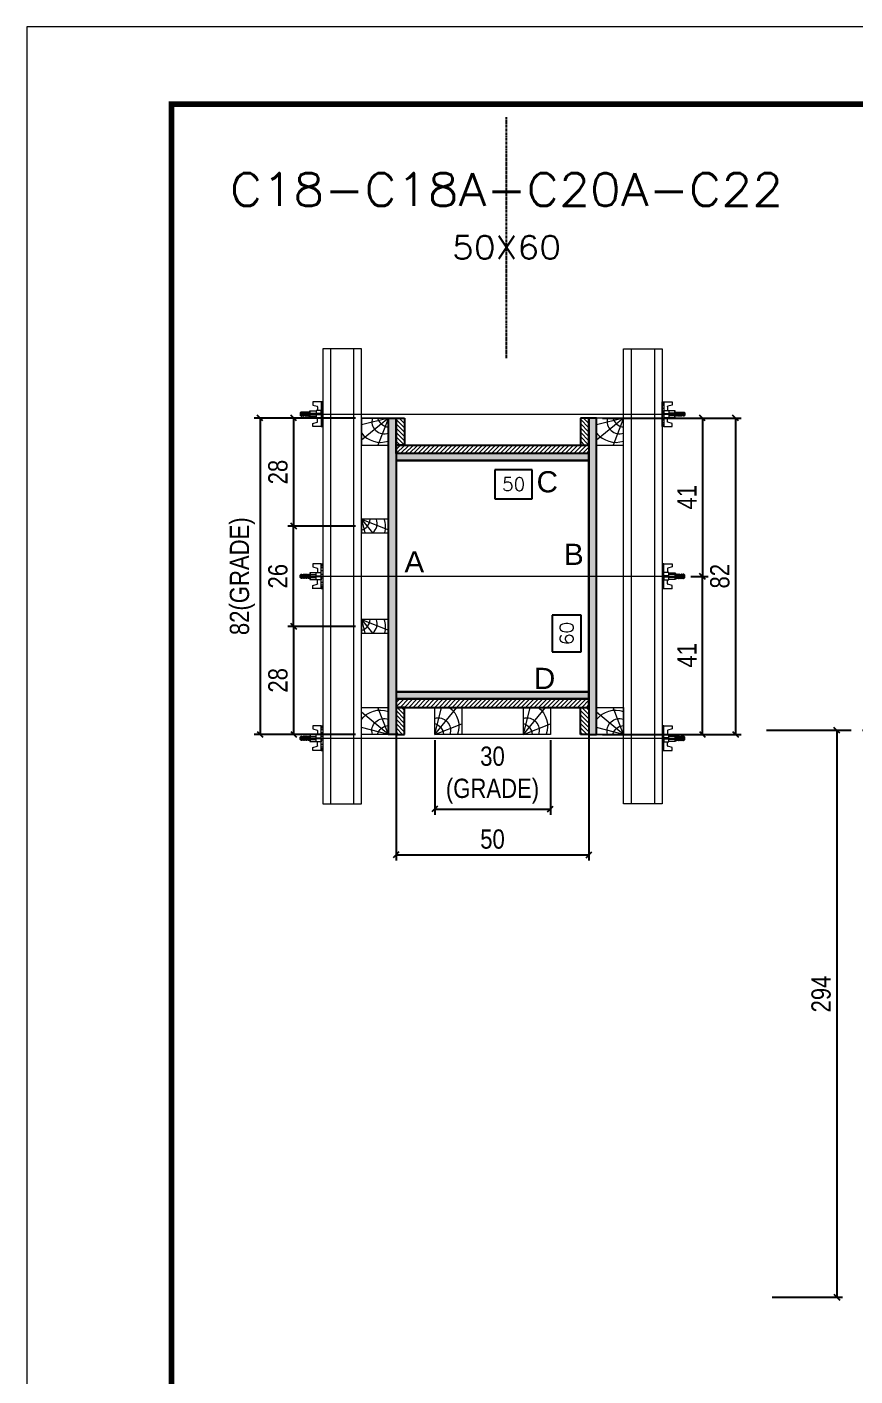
# Model space of a CAD drawing. Extents: x 28748 to 35002, y 14885 to 43501.
# Drawn here: x 28748 to 29178, y 31315 to 32015 of the extents above; entities that cross this region are included whole.
import ezdxf
from ezdxf.enums import TextEntityAlignment as Align

# ---------------------------------------------------------------- set-up
doc = ezdxf.new("R2010")
doc.units = 0
for name, pattern in [('DASHED', [0.75, 0.5, -0.25]), ('DIVIDE2', [0.625, 0.25, -0.125, 0, -0.125, 0, -0.125]), ('HIDDEN', [0.375, 0.25, -0.125])]:
    doc.linetypes.add(name, pattern=pattern)
for name, color, linetype in [('CHAPA', 1, 'Continuous'), ('COTA', 241, 'Continuous'), ('MEIO_PONT', 93, 'Continuous'), ('Nível', 160, 'Continuous'), ('Painéis', 200, 'Continuous'), ('SARRAFO', 251, 'Continuous'), ('Texto de Titulo', 7, 'Continuous'), ('Texto Qtd Sarr', 242, 'Continuous'), ('TEXTO_GERAL', 7, 'Continuous')]:
    doc.layers.add(name, color=color, linetype=linetype)
for name, color, linetype, lineweight in [('Folhas', 255, 'Continuous', 9), ('Hachura', 251, 'Continuous', 9), ('Madeira', 126, 'Continuous', 18), ('Perfil Metálico', 224, 'Continuous', 18), ('SARRAFO DE PRESSAO', 251, 'DASHED', 9), ('Texto Seção', 7, 'Continuous', 15)]:
    doc.layers.add(name, color=color, linetype=linetype, lineweight=lineweight)
doc.styles.add('ARIAL', font='arial.ttf')
doc.styles.add('COTA TECNICA', font='techl___.ttf', dxfattribs={"height": 10})
doc.styles.add('COTA TECNICA 2X', font='techl___.ttf', dxfattribs={"height": 10})
doc.styles.add('ROMANS', font='romans.shx')
doc.dimstyles.new('PAINEL', dxfattribs={"dimtxt": 10, "dimasz": 3, "dimexe": 3, "dimexo": 3, "dimgap": 3, "dimtad": 1, "dimdec": 1, "dimzin": 12, "dimdsep": 46, "dimtxsty": 'COTA TECNICA', "dimblk1": 'OBLIQUE', "dimblk2": 'OBLIQUE', "dimsah": 1, "dimcen": 0.9, "dimclrd": 4, "dimclre": 4, "dimclrt": 240, "dimadec": 1, "dimazin": 3, "dimtfac": 1, "dimtdec": 1, "dimtmove": 0, "dimatfit": 3, "dimfxl": 1, "dimtolj": 1, "dimtzin": 12, "dimarcsym": 0})
doc.dimstyles.new('SECAO PILAR', dxfattribs={"dimtxt": 10, "dimasz": 3, "dimexe": 3, "dimexo": 3, "dimgap": 3, "dimtad": 1, "dimdec": 1, "dimlfac": 0.5, "dimzin": 12, "dimdsep": 46, "dimtxsty": 'COTA TECNICA 2X', "dimblk1": 'OBLIQUE', "dimblk2": 'OBLIQUE', "dimsah": 1, "dimcen": 0.9, "dimclrd": 256, "dimclre": 256, "dimclrt": 256, "dimadec": 1, "dimazin": 3, "dimtfac": 1, "dimtdec": 1, "dimtmove": 0, "dimatfit": 3, "dimfxl": 1, "dimtolj": 1, "dimtzin": 12, "dimarcsym": 0})
doc.dimstyles.new('SECÇÃO 2', dxfattribs={"dimtxt": 7, "dimasz": 6, "dimexe": 0.18, "dimexo": 2, "dimgap": -4, "dimtad": 3, "dimdec": 1, "dimlfac": 0.5, "dimzin": 12, "dimdsep": 46, "dimtxsty": 'ROMANS', "dimblk": 'ARCHTICK', "dimcen": 0.09, "dimse1": 1, "dimse2": 1, "dimsd1": 1, "dimsd2": 1, "dimclrd": 180, "dimclre": 5, "dimclrt": 1, "dimadec": 0, "dimazin": 3, "dimtfac": 1, "dimtdec": 1, "dimtofl": 0, "dimtmove": 0, "dimatfit": 3, "dimldrblk": 'ARCHTICK', "dimfxl": 1, "dimtolj": 1, "dimtzin": 0, "dimarcsym": 0})

# ---------------------------------------------------------------- blocks, each defined once
blk = doc.blocks.new('9999999999')
at = {"layer": 'Folhas'}
blk.add_lwpolyline([(98138.98, 34190.21), (99623.98, 34190.21), (99623.98, 35240.21), (98138.98, 35240.21)], close=True, dxfattribs=at)
at = {"layer": 'Folhas', "color": 30, "const_width": 3}
blk.add_lwpolyline([(98213.98, 34230.21), (99583.98, 34230.21), (99583.98, 35200.21), (98213.98, 35200.21)], close=True, dxfattribs=at)
blk = doc.blocks.new('*D791')
at = {"layer": 'COTA', "color": 180, "lineweight": -2, "transparency": 16777216}
for p, q in [((29035.76, 31710), (29020.76, 31710)), ((29020.76, 31710), (29020.76, 31691)), ((29035.76, 31691), (29035.76, 31710)), ((29020.76, 31691), (29035.76, 31691))]:
    blk.add_line(p, q, dxfattribs=at)
at = {"layer": 'Defpoints', "color": 0, "transparency": 16777216}
for p in [(28939.76, 31790.17), (28939.76, 31670.17), (29039.76, 31670.17)]:
    blk.add_point(p, dxfattribs=at)
at = {"layer": 'COTA', "color": 1, "transparency": 16777216, "insert": (29028.26, 31700.5), "char_height": 7, "attachment_point": 5, "rotation": 90, "style": 'ROMANS'}
blk.add_mtext('\\A1;60', dxfattribs=at)
blk = doc.blocks.new('_ArchTick')
at = {"color": 0, "linetype": 'ByBlock', "const_width": 0.15}
blk.add_lwpolyline([(-0.5, -0.5), (0.5, 0.5)], dxfattribs=at)
blk = doc.blocks.new('_Oblique')
at = {"color": 0, "linetype": 'ByBlock', "lineweight": -2}
blk.add_line((-0.5, -0.5), (0.5, 0.5), dxfattribs=at)
blk = doc.blocks.new('*D792')
at = {"layer": 'COTA', "lineweight": -2, "transparency": 16777216}
for p, q in [((29046.76, 31812.17), (29118.79, 31812.17)), ((29115.79, 31812.17), (29115.79, 31648.17)), ((29046.76, 31648.17), (29118.79, 31648.17))]:
    blk.add_line(p, q, dxfattribs=at)
at = {"layer": 'Defpoints', "color": 0, "transparency": 16777216}
for p in [(29043.76, 31812.17), (29043.76, 31648.17), (29115.79, 31648.17)]:
    blk.add_point(p, dxfattribs=at)
at = {"layer": 'COTA', "lineweight": -2, "transparency": 16777216, "xscale": 3, "yscale": 3, "zscale": 3}
for p, rotation in [((29115.79, 31812.17), 90), ((29115.79, 31648.17), 270)]:
    blk.add_blockref('_Oblique', p, dxfattribs=dict(at, rotation=rotation))
at = {"layer": 'COTA', "transparency": 16777216, "insert": (29107.69, 31730.17), "char_height": 10, "attachment_point": 5, "rotation": 90, "style": 'COTA TECNICA 2X'}
blk.add_mtext('\\A1;82', dxfattribs=at)
blk = doc.blocks.new('*D793')
at = {"layer": 'COTA', "lineweight": -2, "transparency": 16777216}
for p, q in [((29080.76, 31812.17), (29101.63, 31812.17)), ((29098.63, 31812.17), (29098.63, 31730.1)), ((29092.57, 31730.1), (29101.63, 31730.1))]:
    blk.add_line(p, q, dxfattribs=at)
at = {"layer": 'Defpoints', "color": 0, "transparency": 16777216}
for p in [(29077.76, 31812.17), (29089.57, 31730.1), (29098.63, 31730.1)]:
    blk.add_point(p, dxfattribs=at)
at = {"layer": 'COTA', "lineweight": -2, "transparency": 16777216, "xscale": 3, "yscale": 3, "zscale": 3}
for p, rotation in [((29098.63, 31812.17), 90), ((29098.63, 31730.1), 270)]:
    blk.add_blockref('_Oblique', p, dxfattribs=dict(at, rotation=rotation))
at = {"layer": 'COTA', "transparency": 16777216, "insert": (29090.56, 31771.14), "char_height": 10, "attachment_point": 5, "rotation": 90, "style": 'COTA TECNICA 2X'}
blk.add_mtext('\\A1;41', dxfattribs=at)
blk = doc.blocks.new('*D794')
at = {"layer": 'COTA', "lineweight": -2, "transparency": 16777216}
for p, q in [((29092.57, 31730.1), (29101.63, 31730.1)), ((29098.63, 31648.17), (29098.63, 31730.1)), ((29080.76, 31648.17), (29101.63, 31648.17))]:
    blk.add_line(p, q, dxfattribs=at)
at = {"layer": 'Defpoints', "color": 0, "transparency": 16777216}
for p in [(29089.57, 31730.1), (29098.63, 31730.1), (29077.76, 31648.17)]:
    blk.add_point(p, dxfattribs=at)
at = {"layer": 'COTA', "lineweight": -2, "transparency": 16777216, "xscale": 3, "yscale": 3, "zscale": 3}
for p, rotation in [((29098.63, 31730.1), 90), ((29098.63, 31648.17), 270)]:
    blk.add_blockref('_Oblique', p, dxfattribs=dict(at, rotation=rotation))
at = {"layer": 'COTA', "transparency": 16777216, "insert": (29090.56, 31689.14), "char_height": 10, "attachment_point": 5, "rotation": 90, "style": 'COTA TECNICA 2X'}
blk.add_mtext('\\A1;41', dxfattribs=at)
blk = doc.blocks.new('*D795')
at = {"layer": 'COTA', "color": 180, "lineweight": -2, "transparency": 16777216}
for p, q in [((29010.36, 31785.38), (28991.03, 31785.38)), ((28991.03, 31785.38), (28991.03, 31770.38)), ((29010.36, 31770.38), (29010.36, 31785.38)), ((28991.03, 31770.38), (29010.36, 31770.38))]:
    blk.add_line(p, q, dxfattribs=at)
at = {"layer": 'Defpoints', "color": 0, "transparency": 16777216}
for p in [(28939.76, 31790.17), (29039.76, 31790.17), (29039.76, 31766.38)]:
    blk.add_point(p, dxfattribs=at)
at = {"layer": 'COTA', "color": 1, "transparency": 16777216, "insert": (29000.7, 31777.88), "char_height": 7, "attachment_point": 5, "style": 'ROMANS'}
blk.add_mtext('\\A1;50', dxfattribs=at)
blk = doc.blocks.new('titulo1')
at = {"layer": 'Defpoints', "color": 252, "linetype": 'HIDDEN', "ltscale": 2}
blk.add_line((0, 0), (0, 125), dxfattribs=at)
at = {"layer": 'Defpoints', "style": 'ROMANS', "oblique": 15}
blk.add_attdef('FOLHA', text='', height=10, dxfattribs=at).set_placement((0, 15.58), align=Align.MIDDLE_CENTER)
at = {"layer": 'Texto Qtd Sarr', "color": 3, "style": 'ROMANS', "oblique": 15}
for tag, height, p in [('TITULO', 17, (0, 71.45)), ('SEÇÃO', 12, (0, 41.55))]:
    blk.add_attdef(tag, text='', height=height, dxfattribs=at).set_placement(p, align=Align.MIDDLE_CENTER)
blk = doc.blocks.new('PONTALETE')
at = {"layer": 'Madeira'}
for q in [(2.71, 7), (7, 5.76), (7, 1.74)]:
    blk.add_line((0, 0), q, dxfattribs=at)
blk.add_lwpolyline([(0, 0), (7, 0), (7, 7), (0, 7)], close=True, dxfattribs=at)
for centre, radius, start, end in [((2.04, 0.06), 6.23, 37.2818, 109.0913), ((1.09, 0.9), 3.19, 343.603, 109.9847), ((-0.21, -0.78), 3.09, 14.6322, 86.0383)]:
    blk.add_arc(centre, radius, start, end, dxfattribs=at)
blk = doc.blocks.new('*D796')
at = {"layer": 'COTA', "lineweight": -2, "transparency": 16777216}
for p, q in [((28918.76, 31812.17), (28866.24, 31812.17)), ((28869.24, 31812.17), (28869.24, 31648.17)), ((28918.76, 31648.17), (28866.24, 31648.17))]:
    blk.add_line(p, q, dxfattribs=at)
at = {"layer": 'Defpoints', "color": 0, "transparency": 16777216}
for p in [(28921.76, 31812.17), (28869.24, 31648.17), (28921.76, 31648.17)]:
    blk.add_point(p, dxfattribs=at)
at = {"layer": 'COTA', "lineweight": -2, "transparency": 16777216, "xscale": 3, "yscale": 3, "zscale": 3}
for p, rotation in [((28869.24, 31812.17), 90), ((28869.24, 31648.17), 270)]:
    blk.add_blockref('_Oblique', p, dxfattribs=dict(at, rotation=rotation))
at = {"layer": 'COTA', "transparency": 16777216, "insert": (28860.02, 31730.17), "char_height": 10, "attachment_point": 5, "rotation": 90, "style": 'COTA TECNICA 2X'}
blk.add_mtext('\\A1;82(GRADE)', dxfattribs=at)
blk = doc.blocks.new('*D797')
at = {"layer": 'COTA', "lineweight": -2, "transparency": 16777216}
for p, q in [((28918.76, 31704.17), (28883.62, 31704.17)), ((28886.62, 31704.17), (28886.62, 31648.17)), ((28918.76, 31648.17), (28883.62, 31648.17))]:
    blk.add_line(p, q, dxfattribs=at)
at = {"layer": 'Defpoints', "color": 0, "transparency": 16777216}
for p in [(28921.76, 31704.17), (28886.62, 31648.17), (28921.76, 31648.17)]:
    blk.add_point(p, dxfattribs=at)
at = {"layer": 'COTA', "lineweight": -2, "transparency": 16777216, "xscale": 3, "yscale": 3, "zscale": 3}
for p, rotation in [((28886.62, 31704.17), 90), ((28886.62, 31648.17), 270)]:
    blk.add_blockref('_Oblique', p, dxfattribs=dict(at, rotation=rotation))
at = {"layer": 'COTA', "transparency": 16777216, "insert": (28878.52, 31676.17), "char_height": 10, "attachment_point": 5, "rotation": 90, "style": 'COTA TECNICA 2X'}
blk.add_mtext('\\A1;28', dxfattribs=at)
blk = doc.blocks.new('MEIO PONTALETE')
at = {"layer": 'Madeira'}
for q in [(2.71, 7), (3.5, 2.88), (3.5, 0.87)]:
    blk.add_line((0, 0), q, dxfattribs=at)
blk.add_lwpolyline([(0, 0), (3.5, 0), (3.5, 7), (0, 7)], close=True, dxfattribs=at)
for centre, radius, start, end in [((2.04, 0.06), 6.23, 76.4499, 109.0913), ((1.09, 0.9), 3.19, 40.9063, 109.9847), ((-0.21, -0.78), 3.09, 14.6322, 86.0383)]:
    blk.add_arc(centre, radius, start, end, dxfattribs=at)
blk = doc.blocks.new('C')
at = {"layer": 'Hachura', "color": 0}
for p, q in [((0, 3.22), (0, -3.22)), ((0.45, 3.22), (0, 3.22)), ((0.46, 3.16), (0, 3.16)), ((0.46, 3.05), (0, 3.05)), ((0.46, 2.88), (0, 2.88)), ((0, 2.75), (0, -1.16)), ((0.46, 2.65), (0, 2.65)), ((0.46, 2.23), (0, 2.23)), ((0.46, 1.51), (0, 1.51)), ((0.39, 0.49), (0.17, 0.49)), ((0.45, -3.23), (0.45, 3.22)), ((0.45, 3.22), (2.58, 3.22)), ((1.74, 0.97), (0.45, 0.97)), ((1.45, 0.1), (0.45, 0.1)), ((1.35, 1.94), (1.35, 0.96)), ((2.58, 2.39), (1.47, 2.09)), ((1.74, -0.97), (1.74, 0.97)), ((1.74, 0.97), (1.74, 0.84)), ((1.74, 0.97), (1.74, 0.84)), ((1.74, 0.84), (3.35, 0.84)), ((3.35, 0.45), (1.74, 0.45)), ((2.58, 3.22), (2.58, 2.39)), ((3.32, 0.84), (3.32, -0.84)), ((3.35, 0.84), (3.35, -0.84)), ((3.68, 0.45), (3.35, 0.45)), ((3.84, -0.52), (3.35, 0.45)), ((3.35, 0.06), (3.67, -0.57)), ((3.68, 0.45), (4.16, -0.52)), ((3.72, 0.5), (4.25, -0.57)), ((4.37, -0.55), (3.83, 0.53)), ((4.15, 0.45), (3.93, 0.45)), ((4.42, -0.52), (3.93, 0.45)), ((4.15, 0.45), (4.26, 0.45)), ((4.26, 0.45), (4.74, -0.52)), ((4.3, 0.5), (4.83, -0.57)), ((4.95, -0.55), (4.41, 0.53)), ((4.51, 0.45), (4.84, 0.45)), ((5, -0.52), (4.51, 0.45)), ((4.84, 0.45), (5.32, -0.52)), ((4.88, 0.5), (5.41, -0.57)), ((5.53, -0.55), (4.99, 0.53)), ((5.58, -0.52), (5.09, 0.45)), ((5.42, 0.45), (5.09, 0.45)), ((5.58, -0.52), (5.09, 0.45)), ((5.42, 0.45), (5.74, -0.19)), ((5.46, 0.5), (5.74, -0.07)), ((5.74, 0.19), (5.57, 0.53)), ((5.74, 0.32), (5.68, 0.45)), ((5.68, 0.45), (5.74, 0.45)), ((5.74, 0.45), (5.9, 0.29)), ((5.74, 0.45), (5.74, -0.52)), ((5.9, -0.36), (5.9, 0.29)), ((0.45, 0), (0, 0)), ((0.46, -1.52), (0, -1.52)), ((0.46, -2.23), (0, -2.23)), ((0.46, -2.65), (0, -2.65)), ((0.46, -2.88), (0, -2.88)), ((0.46, -3.05), (0, -3.05)), ((0.46, -3.16), (0, -3.16)), ((0, -3.22), (2.57, -3.22)), ((0.08, -0.48), (0.29, -0.48)), ((0.29, -0.48), (0.4, -0.48)), ((0.45, 0), (0.45, -0.97)), ((0.45, -0.16), (1.45, -0.16)), ((0.45, -0.65), (0.45, -0.32)), ((0.45, -3.23), (0.45, -0.65)), ((0.45, -0.97), (1.74, -0.97)), ((1.35, -1.94), (1.35, -0.97)), ((2.58, -2.39), (1.47, -2.1)), ((3.35, -0.32), (1.74, -0.32)), ((3.35, -0.84), (1.74, -0.84)), ((2.58, -3.23), (2.58, -2.39)), ((3.35, -0.07), (3.58, -0.52)), ((3.35, -0.52), (3.58, -0.52)), ((3.84, -0.52), (4.16, -0.52)), ((4.42, -0.52), (4.74, -0.52)), ((4.63, -0.52), (4.74, -0.52)), ((5, -0.52), (5.32, -0.52)), ((5.58, -0.52), (5.74, -0.52)), ((5.74, -0.52), (5.9, -0.36)), ((5.74, -0.52), (5.74, -0.52))]:
    blk.add_line(p, q, dxfattribs=at)
for centre, radius, start, end in [((1.52, 1.94), 0.161, 104.7436, 180), ((1.44, -0.03), 0.129, 272.695, 87.305), ((3.81, 0.39), 0.143, 25.5688, 154.4312), ((4.39, 0.39), 0.143, 25.5688, 154.4312), ((4.97, 0.39), 0.143, 25.5688, 154.4312), ((5.55, 0.39), 0.143, 25.5688, 154.4312), ((0.17, -0.37), 0.174, 221.744, 317.8592), ((1.52, -1.94), 0.161, 180, 255.2564), ((3.71, -0.4), 0.174, 222.1408, 318.256), ((4.29, -0.4), 0.174, 222.1408, 318.256), ((4.87, -0.4), 0.174, 222.1408, 318.256), ((5.45, -0.4), 0.174, 222.1408, 318.256), ((5.61, -0.4), 0.174, 317.8592, 318.256)]:
    blk.add_arc(centre, radius, start, end, dxfattribs=at)
blk = doc.blocks.new('*D798')
at = {"layer": 'COTA', "lineweight": -2, "transparency": 16777216}
for p, q in [((28918.76, 31812.17), (28883.62, 31812.17)), ((28886.62, 31812.17), (28886.62, 31756.17)), ((28918.76, 31756.17), (28883.62, 31756.17))]:
    blk.add_line(p, q, dxfattribs=at)
at = {"layer": 'Defpoints', "color": 0, "transparency": 16777216}
for p in [(28921.76, 31812.17), (28886.62, 31756.17), (28921.76, 31756.17)]:
    blk.add_point(p, dxfattribs=at)
at = {"layer": 'COTA', "lineweight": -2, "transparency": 16777216, "xscale": 3, "yscale": 3, "zscale": 3}
for p, rotation in [((28886.62, 31812.17), 90), ((28886.62, 31756.17), 270)]:
    blk.add_blockref('_Oblique', p, dxfattribs=dict(at, rotation=rotation))
at = {"layer": 'COTA', "transparency": 16777216, "insert": (28878.52, 31784.17), "char_height": 10, "attachment_point": 5, "rotation": 90, "style": 'COTA TECNICA 2X'}
blk.add_mtext('\\A1;28', dxfattribs=at)
blk = doc.blocks.new('*D1740')
at = {"layer": 'COTA', "color": 4, "linetype": 'ByBlock', "lineweight": -2, "transparency": 16777216}
for p, q in [((29134.8, 31650.28), (29171.3, 31650.28)), ((29168.3, 31650.28), (29168.3, 31356.28)), ((29134.8, 31356.28), (29171.3, 31356.28))]:
    blk.add_line(p, q, dxfattribs=at)
at = {"layer": 'Defpoints', "color": 0, "linetype": 'ByBlock', "transparency": 16777216}
for p in [(29131.8, 31650.28), (29131.8, 31356.28), (29168.3, 31356.28)]:
    blk.add_point(p, dxfattribs=at)
at = {"layer": 'COTA', "color": 4, "linetype": 'ByBlock', "lineweight": -2, "transparency": 16777216, "xscale": 3, "yscale": 3, "zscale": 3}
for p, rotation in [((29168.3, 31650.28), 90), ((29168.3, 31356.28), 270)]:
    blk.add_blockref('_Oblique', p, dxfattribs=dict(at, rotation=rotation))
at = {"layer": 'COTA', "color": 240, "linetype": 'ByBlock', "transparency": 16777216, "insert": (29160.2, 31513.51), "char_height": 10, "attachment_point": 5, "rotation": 90, "style": 'COTA TECNICA'}
blk.add_mtext('\\A1;294', dxfattribs=at)
blk = doc.blocks.new('*D804')
at = {"layer": 'COTA', "lineweight": -2, "transparency": 16777216}
for p, q in [((28939.76, 31663.57), (28939.76, 31582.69)), ((29039.76, 31663.57), (29039.76, 31582.69)), ((28939.76, 31585.69), (29039.76, 31585.69))]:
    blk.add_line(p, q, dxfattribs=at)
at = {"layer": 'Defpoints', "color": 0, "transparency": 16777216}
for p in [(28939.76, 31666.57), (29039.76, 31666.57), (29039.76, 31585.69)]:
    blk.add_point(p, dxfattribs=at)
at = {"layer": 'COTA', "lineweight": -2, "transparency": 16777216, "xscale": 3, "yscale": 3, "zscale": 3, "rotation": 180}
blk.add_blockref('_Oblique', (28939.76, 31585.69), dxfattribs=at)
at = {"layer": 'COTA', "lineweight": -2, "transparency": 16777216, "xscale": 3, "yscale": 3, "zscale": 3}
blk.add_blockref('_Oblique', (29039.76, 31585.69), dxfattribs=at)
at = {"layer": 'COTA', "transparency": 16777216, "insert": (28989.76, 31593.8), "char_height": 10, "attachment_point": 5, "style": 'COTA TECNICA 2X'}
blk.add_mtext('\\A1;50', dxfattribs=at)
blk = doc.blocks.new('*D1742')
at = {"layer": 'COTA', "lineweight": -2, "transparency": 16777216}
for p, q in [((28918.76, 31756.17), (28883.62, 31756.17)), ((28886.62, 31704.17), (28886.62, 31756.17)), ((28918.76, 31704.17), (28883.62, 31704.17))]:
    blk.add_line(p, q, dxfattribs=at)
at = {"layer": 'Defpoints', "color": 0, "transparency": 16777216}
for p in [(28886.62, 31756.17), (28921.76, 31756.17), (28921.76, 31704.17)]:
    blk.add_point(p, dxfattribs=at)
at = {"layer": 'COTA', "lineweight": -2, "transparency": 16777216, "xscale": 3, "yscale": 3, "zscale": 3}
for p, rotation in [((28886.62, 31756.17), 90), ((28886.62, 31704.17), 270)]:
    blk.add_blockref('_Oblique', p, dxfattribs=dict(at, rotation=rotation))
at = {"layer": 'COTA', "transparency": 16777216, "insert": (28878.51, 31730.17), "char_height": 10, "attachment_point": 5, "rotation": 90, "style": 'COTA TECNICA 2X'}
blk.add_mtext('\\A1;26', dxfattribs=at)
blk = doc.blocks.new('*D1822')
at = {"layer": 'COTA', "lineweight": -2, "transparency": 16777216}
for p, q in [((28959.77, 31645.17), (28959.77, 31606.45)), ((29019.76, 31645.17), (29019.76, 31606.45)), ((28959.77, 31609.45), (29019.76, 31609.45))]:
    blk.add_line(p, q, dxfattribs=at)
at = {"layer": 'Defpoints', "color": 0, "transparency": 16777216}
for p in [(28959.77, 31648.17), (29019.76, 31648.17), (29019.76, 31609.45)]:
    blk.add_point(p, dxfattribs=at)
at = {"layer": 'COTA', "lineweight": -2, "transparency": 16777216, "xscale": 3, "yscale": 3, "zscale": 3, "rotation": 180}
blk.add_blockref('_Oblique', (28959.77, 31609.45), dxfattribs=at)
at = {"layer": 'COTA', "lineweight": -2, "transparency": 16777216, "xscale": 3, "yscale": 3, "zscale": 3}
blk.add_blockref('_Oblique', (29019.76, 31609.45), dxfattribs=at)
at = {"layer": 'COTA', "transparency": 16777216, "insert": (28989.76, 31627.01), "char_height": 10, "attachment_point": 5, "style": 'COTA TECNICA 2X'}
blk.add_mtext('\\A1;30\\P(GRADE)', dxfattribs=at)

msp = doc.modelspace()

# ---------------------------------------------------------------- hatches: boundary and pattern name
at = {"layer": 'Hachura'}
h = msp.add_hatch(color=256, dxfattribs=at)
h.dxf.hatch_style = 1
h.paths.add_polyline_path([(28939.76, 31648.17), (28935.76, 31648.17), (28935.76, 31812.17), (28939.76, 31812.17)])
h = msp.add_hatch(color=256, dxfattribs=at)
h.dxf.hatch_style = 1
h.paths.add_polyline_path([(28939.76, 31648.17), (28935.76, 31648.17), (28935.76, 31812.17), (28939.76, 31812.17)])
h = msp.add_hatch(dxfattribs=at)
h.set_pattern_fill('ANSI31', color=256, scale=0.5, angle=90, style=0)
h.set_pattern_definition([(135, (6048.3568, 40936.1233), (-1.12253202, -1.12253202), [])])
h.paths.add_polyline_path([(28939.76, 31798.17), (28944.16, 31798.17), (28944.16, 31812.17), (28939.76, 31812.17)])
h = msp.add_hatch(dxfattribs=at)
h.set_pattern_fill('ANSI31', color=256, scale=0.5, angle=90, style=0)
h.set_pattern_definition([(135, (6110.3568, 40936.1233), (-1.12253202, -1.12253202), [])])
h.paths.add_polyline_path([(29039.76, 31798.17), (29035.36, 31798.17), (29035.36, 31812.17), (29039.76, 31812.17)])
h = msp.add_hatch(color=256, dxfattribs=at)
h.dxf.hatch_style = 1
h.paths.add_polyline_path([(29039.76, 31648.17), (29043.76, 31648.17), (29043.76, 31812.17), (29039.76, 31812.17)])
h = msp.add_hatch(color=256, dxfattribs=at)
h.dxf.hatch_style = 1
h.paths.add_polyline_path([(29039.76, 31648.17), (29043.76, 31648.17), (29043.76, 31812.17), (29039.76, 31812.17)])
h = msp.add_hatch(dxfattribs=at)
h.set_pattern_fill('ANSI31', color=256, scale=0.5, style=0)
h.set_pattern_definition([(45, (38113.7168, 54723.1796), (-1.12253202, 1.12253202), [])])
h.paths.add_polyline_path([(29039.76, 31793.77), (29039.76, 31798.17), (28939.76, 31798.17), (28939.76, 31793.77)])
h = msp.add_hatch(color=256, dxfattribs=at)
h.dxf.hatch_style = 1
h.paths.add_polyline_path([(28939.76, 31793.77), (28939.76, 31790.17), (29039.76, 31790.17), (29039.76, 31793.77)])
h = msp.add_hatch(color=256, dxfattribs=at)
h.dxf.hatch_style = 1
h.paths.add_polyline_path([(28939.76, 31793.77), (28939.76, 31790.17), (29039.76, 31790.17), (29039.76, 31793.77)])
h = msp.add_hatch(color=256, dxfattribs=at)
h.dxf.hatch_style = 1
h.paths.add_polyline_path([(28939.76, 31670.17), (28939.76, 31666.57), (29039.76, 31666.57), (29039.76, 31670.17)])
h = msp.add_hatch(color=256, dxfattribs=at)
h.dxf.hatch_style = 1
h.paths.add_polyline_path([(28939.76, 31670.17), (28939.76, 31666.57), (29039.76, 31666.57), (29039.76, 31670.17)])
h = msp.add_hatch(dxfattribs=at)
h.set_pattern_fill('ANSI31', color=256, scale=0.5, style=0)
h.set_pattern_definition([(45, (38113.7168, 54769.1796), (-1.12253202, 1.12253202), [])])
h.paths.add_polyline_path([(29039.76, 31666.57), (29039.76, 31662.17), (28939.76, 31662.17), (28939.76, 31666.57)])
h = msp.add_hatch(dxfattribs=at)
h.set_pattern_fill('ANSI31', color=256, scale=0.5, angle=90, style=0)
h.set_pattern_definition([(135, (6048.3568, 41151.1233), (-1.12253202, -1.12253202), [])])
h.paths.add_polyline_path([(28939.76, 31662.17), (28944.16, 31662.17), (28944.16, 31648.17), (28939.76, 31648.17)])
h = msp.add_hatch(dxfattribs=at)
h.set_pattern_fill('ANSI31', color=256, scale=0.5, angle=90, style=0)
h.set_pattern_definition([(135, (6110.3568, 41151.1233), (-1.12253202, -1.12253202), [])])
h.paths.add_polyline_path([(29039.76, 31662.17), (29035.36, 31662.17), (29035.36, 31648.17), (29039.76, 31648.17)])

# ---------------------------------------------------------------- linework, layer by layer
at = {"layer": 'CHAPA'}
for points in [[(28939.76, 31648.17), (28935.76, 31648.17), (28935.76, 31812.17), (28939.76, 31812.17)], [(28939.76, 31648.17), (28935.76, 31648.17), (28935.76, 31812.17), (28939.76, 31812.17)], [(29039.76, 31648.17), (29043.76, 31648.17), (29043.76, 31812.17), (29039.76, 31812.17)], [(29039.76, 31648.17), (29043.76, 31648.17), (29043.76, 31812.17), (29039.76, 31812.17)], [(28939.76, 31793.77), (28939.76, 31790.17), (29039.76, 31790.17), (29039.76, 31793.77)], [(28939.76, 31793.77), (28939.76, 31790.17), (29039.76, 31790.17), (29039.76, 31793.77)], [(28939.76, 31670.17), (28939.76, 31666.57), (29039.76, 31666.57), (29039.76, 31670.17)], [(28939.76, 31670.17), (28939.76, 31666.57), (29039.76, 31666.57), (29039.76, 31670.17)]]:
    msp.add_lwpolyline(points, close=True, dxfattribs=at)
at = {"layer": 'Hachura'}
for p, q in [((28890.96, 31814.17), (29084.76, 31814.18)), ((28890.96, 31730.17), (29084.76, 31730.16)), ((28890.96, 31646.17), (29084.76, 31646.16))]:
    msp.add_line(p, q, dxfattribs=at)
at = {"layer": 'Madeira'}
for points in [[(28935.76, 31648.17), (28921.76, 31648.17), (28921.76, 31812.17), (28935.76, 31812.17)], [(29043.76, 31648.17), (29057.76, 31648.17), (29057.76, 31812.17), (29043.76, 31812.17)], [(28959.77, 31648.17), (28959.77, 31662.17), (29019.76, 31662.17), (29019.76, 31648.17)]]:
    msp.add_lwpolyline(points, close=True, dxfattribs=at)
at = {"layer": 'Nível', "color": 4, "linetype": 'DIVIDE2', "ltscale": 50}
msp.add_line((29131.8, 31650.28), (30179.84, 31650.28), dxfattribs=at)
at = {"layer": 'Painéis'}
msp.add_lwpolyline([(29039.76, 31790.17), (28939.76, 31790.17), (28939.76, 31670.17), (29039.76, 31670.17)], close=True, dxfattribs=at)
at = {"layer": 'Perfil Metálico'}
for points in [[(28901.76, 31612.17), (28921.76, 31612.17), (28921.76, 31848.17), (28901.76, 31848.17)], [(28917.76, 31848.17), (28905.76, 31848.17), (28905.76, 31612.17), (28917.76, 31612.17)], [(29077.76, 31612.17), (29057.76, 31612.17), (29057.76, 31848.17), (29077.76, 31848.17)], [(29061.76, 31848.17), (29073.76, 31848.17), (29073.76, 31612.17), (29061.76, 31612.17)]]:
    msp.add_lwpolyline(points, close=True, dxfattribs=at)
at = {"layer": 'SARRAFO'}
for points in [[(28944.16, 31812.17), (28944.16, 31798.17), (28939.76, 31798.17), (28939.76, 31812.17)], [(29035.36, 31812.17), (29035.36, 31798.17), (29039.76, 31798.17), (29039.76, 31812.17)], [(28939.76, 31798.17), (29039.76, 31798.17), (29039.76, 31793.77), (28939.76, 31793.77)], [(28939.76, 31662.17), (29039.76, 31662.17), (29039.76, 31666.57), (28939.76, 31666.57)], [(28944.16, 31648.17), (28944.16, 31662.17), (28939.76, 31662.17), (28939.76, 31648.17)], [(29035.36, 31648.17), (29035.36, 31662.17), (29039.76, 31662.17), (29039.76, 31648.17)]]:
    msp.add_lwpolyline(points, close=True, dxfattribs=at)

# ---------------------------------------------------------------- block references
at = {"layer": 'Hachura', "linetype": 'Continuous', "yscale": 2, "zscale": 2, "rotation": 180}
for p, xscale in [((28901.76, 31814.17), 2), ((29077.76, 31814.17), -2)]:
    msp.add_blockref('C', p, dxfattribs=dict(at, xscale=xscale))
at = {"layer": 'Hachura', "linetype": 'Continuous', "yscale": 2, "zscale": 2}
for p, xscale in [((28901.76, 31730.17), -2), ((29077.76, 31730.17), 2), ((28901.76, 31646.17), -2), ((29077.76, 31646.17), 2)]:
    msp.add_blockref('C', p, dxfattribs=dict(at, xscale=xscale))
at = {"layer": 'MEIO_PONT'}
for name, p, xscale, yscale, zscale, rotation in [('PONTALETE', (28935.76, 31812.17), 2, 2, 2, 180), ('PONTALETE', (29057.76, 31812.17), 2, 2, 2, 180), ('MEIO PONTALETE', (28921.76, 31759.67), 1.999999997962732, 1.999999997962732, 1.999999997962732, 270), ('MEIO PONTALETE', (28921.76, 31707.67), 1.999999997962732, 1.999999997962732, 1.999999997962732, 270), ('PONTALETE', (28959.77, 31648.17), -2, 2, 2, 270), ('PONTALETE', (29005.76, 31648.17), -2, 2, 2, 270)]:
    msp.add_blockref(name, p, dxfattribs=dict(at, xscale=xscale, yscale=yscale, zscale=zscale, rotation=rotation))
at = {"layer": 'MEIO_PONT', "xscale": -2, "yscale": 2, "zscale": 2}
for p in [(28935.76, 31648.17), (29057.76, 31648.17)]:
    msp.add_blockref('PONTALETE', p, dxfattribs=at)
at = {"layer": 'SARRAFO DE PRESSAO', "color": 6, "linetype": 'ByBlock'}
msp.add_blockref('9999999999', (-69390.64, -3225.21), dxfattribs=at)
at = {"layer": 'Texto Seção'}
ref = msp.add_blockref('titulo1', (28997.04, 31843.2), dxfattribs=at)
ref.add_attrib('TITULO', 'C18-C18A-C20A-C22', dxfattribs={"layer": 'Texto de Titulo', "color": 7, "height": 17, "style": 'ROMANS', "width": 1.1}).set_placement((28997.04, 31930.7), align=Align.MIDDLE_CENTER)
ref.add_attrib('SEÇÃO', '50X60', dxfattribs={"layer": 'Texto de Titulo', "color": 7, "height": 12, "style": 'ROMANS', "width": 1.1}).set_placement((28997.04, 31900.7), align=Align.MIDDLE_CENTER)

# ---------------------------------------------------------------- texts
at = {"layer": 'TEXTO_GERAL', "style": 'ARIAL'}
for s, p in [('C', (29018.17, 31779.16)), ('A', (28949.22, 31737.62)), ('B', (29031.94, 31741.53)), ('D', (29016.77, 31677.17))]:
    msp.add_text(s, height=11, dxfattribs=at).set_placement(p, align=Align.MIDDLE_CENTER)

# ---------------------------------------------------------------- dimensions: what is measured, and where the dimension line sits
at = {"layer": 'COTA'}
dim = msp.add_linear_dim(base=(28869.24, 31648.17), p1=(28921.76, 31812.17), p2=(28921.76, 31648.17), angle=270, text='<>(GRADE)', dimstyle='SECAO PILAR', dxfattribs=at)
dim.commit()
dim.dimension.update_dxf_attribs({"geometry": '*D796', "text_midpoint": (28860.02, 31730.17)})
for base, p1, p2, angle, picture, middle in [((28886.62, 31756.17), (28921.76, 31812.17), (28921.76, 31756.17), 270, '*D798', (28878.52, 31784.17)), ((29115.79, 31648.17), (29043.76, 31812.17), (29043.76, 31648.17), 270, '*D792', (29107.69, 31730.17)), ((29098.63, 31730.1), (29077.76, 31812.17), (29089.57, 31730.1), 270, '*D793', (29090.56, 31771.14)), ((28886.62, 31756.17), (28921.76, 31704.17), (28921.76, 31756.17), 90, '*D1742', (28878.51, 31730.17)), ((29098.63, 31730.1), (29077.76, 31648.17), (29089.57, 31730.1), 90, '*D794', (29090.56, 31689.14)), ((28886.62, 31648.17), (28921.76, 31704.17), (28921.76, 31648.17), 270, '*D797', (28878.52, 31676.17))]:
    dim = msp.add_linear_dim(base=base, p1=p1, p2=p2, angle=angle, dimstyle='SECAO PILAR', dxfattribs=at)
    dim.commit()
    dim.dimension.update_dxf_attribs({"geometry": picture, "text_midpoint": middle})
dim = msp.add_linear_dim(base=(29039.76, 31670.17), p1=(28939.76, 31790.17), p2=(28939.76, 31670.17), angle=270, dimstyle='SECÇÃO 2', dxfattribs=at)
dim.commit()
dim.dimension.update_dxf_attribs({"geometry": '*D791', "text_midpoint": (29039.76, 31700.5), "dimtype": 160})
dim = msp.add_linear_dim(base=(29039.76, 31766.38), p1=(28939.76, 31790.17), p2=(29039.76, 31790.17), dimstyle='SECÇÃO 2', dxfattribs=at)
dim.commit()
dim.dimension.update_dxf_attribs({"geometry": '*D795', "text_midpoint": (29000.7, 31766.38), "dimtype": 160})
dim = msp.add_linear_dim(base=(29039.76, 31585.69), p1=(28939.76, 31666.57), p2=(29039.76, 31666.57), dimstyle='SECAO PILAR', dxfattribs=at)
dim.commit()
dim.dimension.update_dxf_attribs({"geometry": '*D804', "text_midpoint": (28989.76, 31593.8)})
at = {"layer": 'COTA', "linetype": 'ByBlock'}
dim = msp.add_linear_dim(base=(29168.3, 31356.28), p1=(29131.8, 31650.28), p2=(29131.8, 31356.28), angle=90, dimstyle='PAINEL', dxfattribs=at)
dim.commit()
dim.dimension.update_dxf_attribs({"geometry": '*D1740', "text_midpoint": (29168.3, 31513.51), "dimtype": 160})
at = {"layer": 'COTA'}
dim = msp.add_linear_dim(base=(29019.76, 31609.45), p1=(28959.77, 31648.17), p2=(29019.76, 31648.17), text='<>\\P(GRADE)', dimstyle='SECAO PILAR', dxfattribs=at)
dim.commit()
dim.dimension.update_dxf_attribs({"geometry": '*D1822', "text_midpoint": (28989.76, 31627.01)})

doc.saveas('drawing.dxf')
